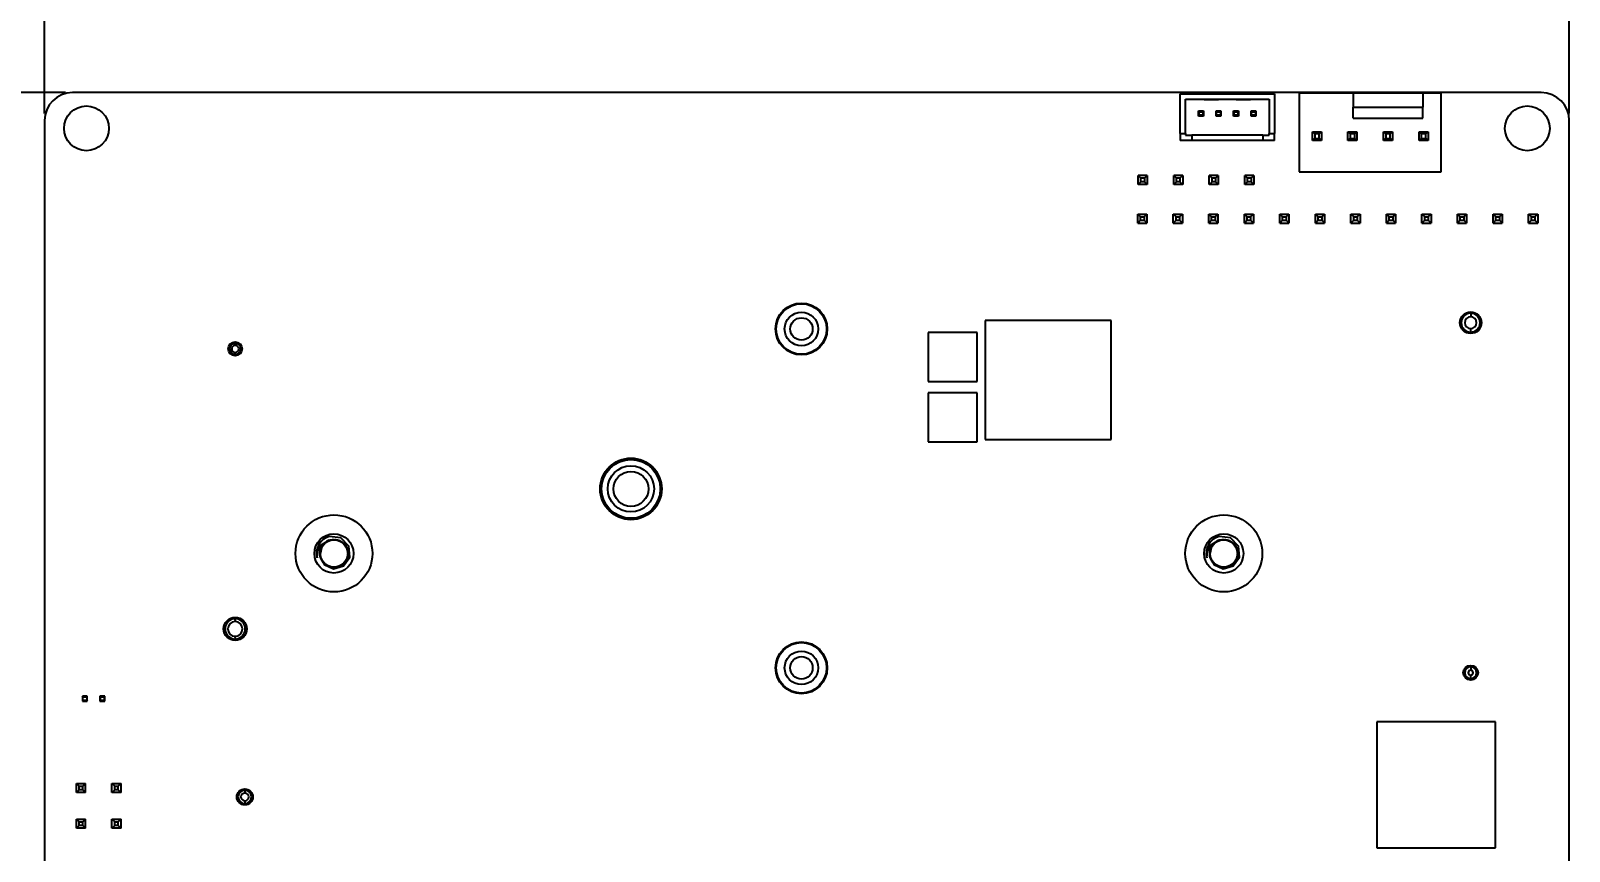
# Model space of a CAD drawing. Header units: millimetres. Extents: x 239 to 841, y 198 to 536.
# Drawn here: x 325.9 to 435.9, y 403.5 to 462.1 of the extents above; entities that cross this region are included whole.
import ezdxf

# ---------------------------------------------------------------- set-up
doc = ezdxf.new("R2010")
doc.units = ezdxf.units.MM
doc.styles.get("Standard").update_dxf_attribs({"font": 'arial.ttf'})
doc.dimstyles.get("Standard").update_dxf_attribs({"dimtxt": 3, "dimasz": 2, "dimexe": 0.5, "dimexo": 0.5, "dimgap": 0.5, "dimtad": 1, "dimdec": 1, "dimzin": 0, "dimdsep": 46, "dimtxsty": 'Standard', "dimcen": 0.09, "dimclrd": 253, "dimclre": 253, "dimclrt": 6, "dimadec": 0, "dimazin": 0, "dimtfac": 1, "dimtdec": 1, "dimtofl": 0, "dimtmove": 0, "dimatfit": 3, "dimfxl": 1, "dimtolj": 1, "dimtzin": 0, "dimarcsym": 0})

# ---------------------------------------------------------------- blocks, each defined once
blk = doc.blocks.new('*D1')
at = {"color": 253, "lineweight": -2}
for p, q in [((326.86, 456.21), (326.86, 476.16)), ((433.86, 475.66), (328.86, 475.66)), ((435.86, 456.21), (435.86, 476.16))]:
    blk.add_line(p, q, dxfattribs=at)
at = {"color": 253}
for points in [[(328.86, 475.99), (328.86, 475.32), (326.86, 475.66)], [(433.86, 475.99), (433.86, 475.32), (435.86, 475.66)]]:
    blk.add_solid(points, dxfattribs=at)
at = {"layer": 'Defpoints', "color": 0}
for p in [(326.86, 475.66), (326.86, 455.71), (435.86, 455.71)]:
    blk.add_point(p, dxfattribs=at)
at = {"color": 6, "insert": (381.36, 477.69), "char_height": 3, "attachment_point": 5}
blk.add_mtext('\\A1;109.0', dxfattribs=at)
blk = doc.blocks.new('*D2')
at = {"color": 253, "lineweight": -2}
for p, q in [((328.36, 457.71), (308.86, 457.71)), ((309.36, 455.71), (309.36, 350.01)), ((333.29, 348.01), (308.86, 348.01))]:
    blk.add_line(p, q, dxfattribs=at)
at = {"color": 253}
for points in [[(309.03, 455.71), (309.69, 455.71), (309.36, 457.71)], [(309.03, 350.01), (309.69, 350.01), (309.36, 348.01)]]:
    blk.add_solid(points, dxfattribs=at)
at = {"layer": 'Defpoints', "color": 0}
for p in [(328.86, 457.71), (309.36, 348.01), (333.79, 348.01)]:
    blk.add_point(p, dxfattribs=at)
at = {"color": 6, "insert": (307.33, 402.86), "char_height": 3, "attachment_point": 5, "rotation": 90}
blk.add_mtext('\\A1;109.7', dxfattribs=at)

msp = doc.modelspace()

# ---------------------------------------------------------------- linework, layer by layer
for p, q in [((433.86, 457.71), (328.86, 457.71)), ((408.04, 454.8), (408.04, 457.62)), ((408.04, 457.62), (414.78, 457.62)), ((414.78, 457.62), (414.78, 454.8)), ((420.4, 457.66), (416.55, 457.66)), ((416.55, 457.66), (416.55, 452.06)), ((425.4, 457.66), (420.4, 457.66)), ((420.4, 457.66), (420.4, 456.66)), ((426.71, 457.66), (425.4, 457.66)), ((425.4, 457.66), (425.4, 456.66)), ((426.71, 452.06), (426.71, 457.66)), ((408.42, 457.24), (414.4, 457.24)), ((408.42, 454.8), (408.42, 457.24)), ((409.76, 457.24), (409.76, 457.19)), ((410.78, 457.19), (409.76, 457.19)), ((410.78, 457.19), (410.78, 457.24)), ((412.04, 457.24), (412.04, 457.19)), ((413.06, 457.19), (412.04, 457.19)), ((413.06, 457.19), (413.06, 457.24)), ((414.4, 457.24), (414.4, 454.8)), ((420.4, 455.88), (420.4, 456.66)), ((420.4, 456.66), (425.4, 456.66)), ((425.4, 455.88), (425.4, 456.66)), ((326.86, 455.71), (326.86, 352.41)), ((409.36, 456.04), (409.36, 456.4)), ((409.36, 456.4), (409.71, 456.4)), ((409.4, 456.35), (409.36, 456.4)), ((409.4, 456.09), (409.36, 456.04)), ((409.71, 456.04), (409.36, 456.04)), ((409.4, 456.09), (409.4, 456.35)), ((409.4, 456.35), (409.67, 456.35)), ((409.67, 456.09), (409.4, 456.09)), ((409.67, 456.35), (409.71, 456.4)), ((409.67, 456.35), (409.67, 456.09)), ((409.67, 456.09), (409.71, 456.04)), ((409.71, 456.4), (409.71, 456.04)), ((410.61, 456.04), (410.61, 456.4)), ((410.61, 456.4), (410.96, 456.4)), ((410.65, 456.35), (410.61, 456.4)), ((410.65, 456.09), (410.61, 456.04)), ((410.96, 456.04), (410.61, 456.04)), ((410.65, 456.09), (410.65, 456.35)), ((410.65, 456.35), (410.92, 456.35)), ((410.92, 456.09), (410.65, 456.09)), ((410.92, 456.35), (410.96, 456.4)), ((410.92, 456.35), (410.92, 456.09)), ((410.92, 456.09), (410.96, 456.04)), ((410.96, 456.4), (410.96, 456.04)), ((411.86, 456.4), (412.21, 456.4)), ((411.86, 456.04), (411.86, 456.4)), ((411.9, 456.35), (411.86, 456.4)), ((411.9, 456.09), (411.86, 456.04)), ((412.21, 456.04), (411.86, 456.04)), ((411.9, 456.35), (412.17, 456.35)), ((411.9, 456.09), (411.9, 456.35)), ((412.17, 456.09), (411.9, 456.09)), ((412.17, 456.35), (412.21, 456.4)), ((412.17, 456.35), (412.17, 456.09)), ((412.17, 456.09), (412.21, 456.04)), ((412.21, 456.4), (412.21, 456.04)), ((413.11, 456.4), (413.46, 456.4)), ((413.11, 456.04), (413.11, 456.4)), ((413.15, 456.35), (413.11, 456.4)), ((413.15, 456.09), (413.11, 456.04)), ((413.46, 456.04), (413.11, 456.04)), ((413.15, 456.35), (413.42, 456.35)), ((413.15, 456.09), (413.15, 456.35)), ((413.42, 456.09), (413.15, 456.09)), ((413.42, 456.35), (413.46, 456.4)), ((413.42, 456.35), (413.42, 456.09)), ((413.42, 456.09), (413.46, 456.04)), ((413.46, 456.4), (413.46, 456.04)), ((420.4, 455.88), (425.4, 455.88)), ((435.86, 352.41), (435.86, 455.71)), ((408.04, 454.8), (408.04, 454.29)), ((408.04, 454.8), (408.42, 454.8)), ((408.88, 454.29), (408.04, 454.29)), ((408.42, 454.8), (408.42, 454.67)), ((408.42, 454.67), (408.88, 454.67)), ((413.95, 454.67), (408.88, 454.67)), ((408.88, 454.67), (408.88, 454.29)), ((413.95, 454.29), (408.88, 454.29)), ((413.95, 454.67), (413.95, 454.29)), ((413.95, 454.67), (414.4, 454.67)), ((414.78, 454.29), (413.95, 454.29)), ((414.4, 454.67), (414.4, 454.8)), ((414.4, 454.8), (414.78, 454.8)), ((414.78, 454.29), (414.78, 454.8)), ((417.5, 454.28), (417.5, 454.92)), ((417.5, 454.92), (417.66, 454.76)), ((417.5, 454.92), (418.14, 454.92)), ((417.5, 454.28), (417.66, 454.44)), ((418.14, 454.28), (417.5, 454.28)), ((417.98, 454.76), (417.66, 454.76)), ((417.66, 454.76), (417.66, 454.44)), ((417.66, 454.44), (417.98, 454.44)), ((417.98, 454.76), (418.14, 454.92)), ((417.98, 454.44), (417.98, 454.76)), ((417.98, 454.44), (418.14, 454.28)), ((418.14, 454.92), (418.14, 454.28)), ((420.04, 454.28), (420.04, 454.92)), ((420.04, 454.92), (420.2, 454.76)), ((420.04, 454.92), (420.68, 454.92)), ((420.04, 454.28), (420.2, 454.44)), ((420.68, 454.28), (420.04, 454.28)), ((420.52, 454.76), (420.2, 454.76)), ((420.2, 454.76), (420.2, 454.44)), ((420.2, 454.44), (420.52, 454.44)), ((420.52, 454.76), (420.68, 454.92)), ((420.52, 454.44), (420.52, 454.76)), ((420.52, 454.44), (420.68, 454.28)), ((420.68, 454.92), (420.68, 454.28)), ((422.58, 454.28), (422.58, 454.92)), ((422.58, 454.92), (422.74, 454.76)), ((422.58, 454.92), (423.22, 454.92)), ((422.58, 454.28), (422.74, 454.44)), ((423.22, 454.28), (422.58, 454.28)), ((422.74, 454.76), (422.74, 454.44)), ((423.06, 454.76), (422.74, 454.76)), ((422.74, 454.44), (423.06, 454.44)), ((423.06, 454.76), (423.22, 454.92)), ((423.06, 454.44), (423.06, 454.76)), ((423.06, 454.44), (423.22, 454.28)), ((423.22, 454.92), (423.22, 454.28)), ((425.12, 454.92), (425.76, 454.92)), ((425.12, 454.92), (425.28, 454.76)), ((425.12, 454.28), (425.12, 454.92)), ((425.12, 454.28), (425.28, 454.44)), ((425.76, 454.28), (425.12, 454.28)), ((425.6, 454.76), (425.28, 454.76)), ((425.28, 454.76), (425.28, 454.44)), ((425.28, 454.44), (425.6, 454.44)), ((425.6, 454.76), (425.76, 454.92)), ((425.6, 454.44), (425.6, 454.76)), ((425.6, 454.44), (425.76, 454.28)), ((425.76, 454.92), (425.76, 454.28)), ((416.55, 452.06), (426.71, 452.06)), ((405.04, 451.14), (405.04, 451.79)), ((405.69, 451.79), (405.04, 451.79)), ((405.24, 451.59), (405.04, 451.79)), ((405.24, 451.34), (405.04, 451.14)), ((405.69, 451.14), (405.04, 451.14)), ((405.49, 451.59), (405.24, 451.59)), ((405.24, 451.34), (405.24, 451.59)), ((405.49, 451.34), (405.24, 451.34)), ((405.49, 451.59), (405.69, 451.79)), ((405.49, 451.59), (405.49, 451.34)), ((405.69, 451.14), (405.49, 451.34)), ((405.69, 451.79), (405.69, 451.14)), ((407.58, 451.14), (407.58, 451.79)), ((408.23, 451.79), (407.58, 451.79)), ((407.78, 451.59), (407.58, 451.79)), ((407.78, 451.34), (407.58, 451.14)), ((408.23, 451.14), (407.58, 451.14)), ((408.03, 451.59), (407.78, 451.59)), ((407.78, 451.34), (407.78, 451.59)), ((408.03, 451.34), (407.78, 451.34)), ((408.03, 451.59), (408.23, 451.79)), ((408.03, 451.59), (408.03, 451.34)), ((408.23, 451.14), (408.03, 451.34)), ((408.23, 451.79), (408.23, 451.14)), ((410.77, 451.79), (410.12, 451.79)), ((410.12, 451.14), (410.12, 451.79)), ((410.32, 451.59), (410.12, 451.79)), ((410.32, 451.34), (410.12, 451.14)), ((410.77, 451.14), (410.12, 451.14)), ((410.57, 451.59), (410.32, 451.59)), ((410.32, 451.34), (410.32, 451.59)), ((410.57, 451.34), (410.32, 451.34)), ((410.57, 451.59), (410.77, 451.79)), ((410.57, 451.59), (410.57, 451.34)), ((410.77, 451.14), (410.57, 451.34)), ((410.77, 451.79), (410.77, 451.14)), ((412.66, 451.14), (412.66, 451.79)), ((413.31, 451.79), (412.66, 451.79)), ((412.86, 451.59), (412.66, 451.79)), ((412.86, 451.34), (412.66, 451.14)), ((413.31, 451.14), (412.66, 451.14)), ((412.86, 451.34), (412.86, 451.59)), ((413.11, 451.59), (412.86, 451.59)), ((413.11, 451.34), (412.86, 451.34)), ((413.11, 451.59), (413.31, 451.79)), ((413.11, 451.59), (413.11, 451.34)), ((413.31, 451.14), (413.11, 451.34)), ((413.31, 451.79), (413.31, 451.14)), ((405.01, 449.04), (405.66, 449.04)), ((405.01, 449.04), (405.21, 448.84)), ((405.01, 448.39), (405.01, 449.04)), ((405.21, 448.84), (405.46, 448.84)), ((405.21, 448.59), (405.21, 448.84)), ((405.46, 448.84), (405.66, 449.04)), ((405.46, 448.84), (405.46, 448.59)), ((405.66, 449.04), (405.66, 448.39)), ((407.55, 449.04), (408.2, 449.04)), ((407.55, 449.04), (407.75, 448.84)), ((407.55, 448.39), (407.55, 449.04)), ((407.75, 448.84), (408, 448.84)), ((407.75, 448.59), (407.75, 448.84)), ((408, 448.84), (408.2, 449.04)), ((408, 448.84), (408, 448.59)), ((408.2, 449.04), (408.2, 448.39)), ((410.09, 448.39), (410.09, 449.04)), ((410.09, 449.04), (410.74, 449.04)), ((410.09, 449.04), (410.29, 448.84)), ((410.29, 448.59), (410.29, 448.84)), ((410.29, 448.84), (410.54, 448.84)), ((410.54, 448.84), (410.74, 449.04)), ((410.54, 448.84), (410.54, 448.59)), ((410.74, 449.04), (410.74, 448.39)), ((412.63, 448.39), (412.63, 449.04)), ((412.63, 449.04), (413.28, 449.04)), ((412.63, 449.04), (412.83, 448.84)), ((412.83, 448.84), (413.08, 448.84)), ((412.83, 448.59), (412.83, 448.84)), ((413.08, 448.84), (413.28, 449.04)), ((413.08, 448.84), (413.08, 448.59)), ((413.28, 449.04), (413.28, 448.39)), ((415.17, 449.04), (415.82, 449.04)), ((415.17, 449.04), (415.37, 448.84)), ((415.17, 448.39), (415.17, 449.04)), ((415.37, 448.84), (415.62, 448.84)), ((415.37, 448.59), (415.37, 448.84)), ((415.62, 448.84), (415.82, 449.04)), ((415.62, 448.84), (415.62, 448.59)), ((415.82, 449.04), (415.82, 448.39)), ((417.71, 448.39), (417.71, 449.04)), ((417.71, 449.04), (418.36, 449.04)), ((417.71, 449.04), (417.91, 448.84)), ((417.91, 448.59), (417.91, 448.84)), ((417.91, 448.84), (418.16, 448.84)), ((418.16, 448.84), (418.36, 449.04)), ((418.16, 448.84), (418.16, 448.59)), ((418.36, 449.04), (418.36, 448.39)), ((420.25, 449.04), (420.9, 449.04)), ((420.25, 449.04), (420.45, 448.84)), ((420.25, 448.39), (420.25, 449.04)), ((420.45, 448.84), (420.7, 448.84)), ((420.45, 448.59), (420.45, 448.84)), ((420.7, 448.84), (420.9, 449.04)), ((420.7, 448.84), (420.7, 448.59)), ((420.9, 449.04), (420.9, 448.39)), ((422.79, 449.04), (423.44, 449.04)), ((422.79, 449.04), (422.99, 448.84)), ((422.79, 448.39), (422.79, 449.04)), ((422.99, 448.84), (423.24, 448.84)), ((422.99, 448.59), (422.99, 448.84)), ((423.24, 448.84), (423.44, 449.04)), ((423.24, 448.84), (423.24, 448.59)), ((423.44, 449.04), (423.44, 448.39)), ((425.33, 448.39), (425.33, 449.04)), ((425.33, 449.04), (425.98, 449.04)), ((425.33, 449.04), (425.53, 448.84)), ((425.53, 448.84), (425.78, 448.84)), ((425.53, 448.59), (425.53, 448.84)), ((425.78, 448.84), (425.98, 449.04)), ((425.78, 448.84), (425.78, 448.59)), ((425.98, 449.04), (425.98, 448.39)), ((427.87, 448.39), (427.87, 449.04)), ((427.87, 449.04), (428.52, 449.04)), ((427.87, 449.04), (428.07, 448.84)), ((428.07, 448.59), (428.07, 448.84)), ((428.07, 448.84), (428.32, 448.84)), ((428.32, 448.84), (428.52, 449.04)), ((428.32, 448.84), (428.32, 448.59)), ((428.52, 449.04), (428.52, 448.39)), ((430.41, 449.04), (431.06, 449.04)), ((430.41, 449.04), (430.61, 448.84)), ((430.41, 448.39), (430.41, 449.04)), ((430.61, 448.84), (430.86, 448.84)), ((430.61, 448.59), (430.61, 448.84)), ((430.86, 448.84), (431.06, 449.04)), ((430.86, 448.84), (430.86, 448.59)), ((431.06, 449.04), (431.06, 448.39)), ((432.95, 449.04), (433.6, 449.04)), ((432.95, 449.04), (433.15, 448.84)), ((432.95, 448.39), (432.95, 449.04)), ((433.15, 448.84), (433.4, 448.84)), ((433.15, 448.59), (433.15, 448.84)), ((433.4, 448.84), (433.6, 449.04)), ((433.4, 448.84), (433.4, 448.59)), ((433.6, 449.04), (433.6, 448.39)), ((405.21, 448.59), (405.01, 448.39)), ((405.01, 448.39), (405.66, 448.39)), ((405.21, 448.59), (405.46, 448.59)), ((405.46, 448.59), (405.66, 448.39)), ((407.75, 448.59), (407.55, 448.39)), ((407.55, 448.39), (408.2, 448.39)), ((407.75, 448.59), (408, 448.59)), ((408, 448.59), (408.2, 448.39)), ((410.29, 448.59), (410.09, 448.39)), ((410.09, 448.39), (410.74, 448.39)), ((410.29, 448.59), (410.54, 448.59)), ((410.54, 448.59), (410.74, 448.39)), ((412.83, 448.59), (412.63, 448.39)), ((412.63, 448.39), (413.28, 448.39)), ((412.83, 448.59), (413.08, 448.59)), ((413.08, 448.59), (413.28, 448.39)), ((415.37, 448.59), (415.17, 448.39)), ((415.17, 448.39), (415.82, 448.39)), ((415.37, 448.59), (415.62, 448.59)), ((415.62, 448.59), (415.82, 448.39)), ((417.91, 448.59), (417.71, 448.39)), ((417.71, 448.39), (418.36, 448.39)), ((417.91, 448.59), (418.16, 448.59)), ((418.16, 448.59), (418.36, 448.39)), ((420.45, 448.59), (420.25, 448.39)), ((420.25, 448.39), (420.9, 448.39)), ((420.45, 448.59), (420.7, 448.59)), ((420.7, 448.59), (420.9, 448.39)), ((422.99, 448.59), (422.79, 448.39)), ((422.79, 448.39), (423.44, 448.39)), ((422.99, 448.59), (423.24, 448.59)), ((423.24, 448.59), (423.44, 448.39)), ((425.53, 448.59), (425.33, 448.39)), ((425.33, 448.39), (425.98, 448.39)), ((425.53, 448.59), (425.78, 448.59)), ((425.78, 448.59), (425.98, 448.39)), ((428.07, 448.59), (427.87, 448.39)), ((427.87, 448.39), (428.52, 448.39)), ((428.07, 448.59), (428.32, 448.59)), ((428.32, 448.59), (428.52, 448.39)), ((430.61, 448.59), (430.41, 448.39)), ((430.41, 448.39), (431.06, 448.39)), ((430.61, 448.59), (430.86, 448.59)), ((430.86, 448.59), (431.06, 448.39)), ((433.15, 448.59), (432.95, 448.39)), ((432.95, 448.39), (433.6, 448.39)), ((433.15, 448.59), (433.4, 448.59)), ((433.4, 448.59), (433.6, 448.39)), ((394.11, 441.44), (394.11, 432.94)), ((403.11, 441.44), (394.11, 441.44)), ((403.11, 432.94), (403.11, 441.44)), ((428.04, 441.33), (428.14, 441.33)), ((428.81, 441.96), (428.81, 441.71)), ((429.58, 441.33), (429.48, 441.33)), ((393.53, 440.58), (390.03, 440.58)), ((390.03, 440.58), (390.03, 437.08)), ((393.53, 437.08), (393.53, 440.58)), ((428.81, 440.61), (428.81, 440.86)), ((340.49, 439.73), (340.49, 439.81)), ((340.49, 439.73), (340.49, 439.66)), ((340.49, 439.73), (340.49, 439.73)), ((340.49, 439.16), (340.49, 439.09)), ((340.49, 439.01), (340.49, 439.09)), ((340.49, 439.09), (340.49, 439.09)), ((390.03, 437.08), (393.53, 437.08)), ((393.53, 436.27), (390.03, 436.27)), ((390.03, 436.27), (390.03, 432.77)), ((393.53, 432.77), (393.53, 436.27)), ((390.03, 432.77), (393.53, 432.77)), ((394.11, 432.94), (403.11, 432.94)), ((340.49, 420.03), (340.49, 420.13)), ((340.49, 420.03), (340.49, 419.93)), ((340.49, 418.79), (340.49, 418.88)), ((340.49, 418.79), (340.49, 418.68)), ((428.39, 416.23), (428.29, 416.23)), ((428.81, 416.71), (428.81, 416.46)), ((428.81, 415.86), (428.81, 416.11)), ((429.33, 416.23), (429.23, 416.23)), ((329.57, 414.6), (329.57, 414.25)), ((329.92, 414.6), (329.57, 414.6)), ((329.61, 414.56), (329.57, 414.6)), ((329.61, 414.29), (329.57, 414.25)), ((329.57, 414.25), (329.92, 414.25)), ((329.61, 414.29), (329.61, 414.56)), ((329.61, 414.56), (329.88, 414.56)), ((329.88, 414.29), (329.61, 414.29)), ((329.88, 414.56), (329.92, 414.6)), ((329.88, 414.56), (329.88, 414.29)), ((329.88, 414.29), (329.92, 414.25)), ((329.92, 414.25), (329.92, 414.6)), ((330.82, 414.6), (330.82, 414.25)), ((331.17, 414.6), (330.82, 414.6)), ((330.86, 414.56), (330.82, 414.6)), ((330.86, 414.29), (330.82, 414.25)), ((330.82, 414.25), (331.17, 414.25)), ((330.86, 414.56), (331.13, 414.56)), ((330.86, 414.29), (330.86, 414.56)), ((331.13, 414.29), (330.86, 414.29)), ((331.13, 414.56), (331.17, 414.6)), ((331.13, 414.56), (331.13, 414.29)), ((331.13, 414.29), (331.17, 414.25)), ((331.17, 414.25), (331.17, 414.6)), ((422.09, 412.78), (422.09, 403.78)), ((430.59, 412.78), (422.09, 412.78)), ((430.59, 403.78), (430.59, 412.78)), ((329.14, 407.72), (329.14, 408.37)), ((329.14, 408.37), (329.79, 408.37)), ((329.34, 408.17), (329.14, 408.37)), ((329.34, 407.92), (329.34, 408.17)), ((329.34, 408.17), (329.59, 408.17)), ((329.59, 408.17), (329.79, 408.37)), ((329.59, 407.92), (329.59, 408.17)), ((329.79, 407.72), (329.79, 408.37)), ((331.68, 407.72), (331.68, 408.37)), ((331.68, 408.37), (332.33, 408.37)), ((331.88, 408.17), (331.68, 408.37)), ((331.88, 407.92), (331.88, 408.17)), ((331.88, 408.17), (332.13, 408.17)), ((332.13, 408.17), (332.33, 408.37)), ((332.13, 407.92), (332.13, 408.17)), ((332.33, 407.72), (332.33, 408.37)), ((329.14, 407.72), (329.34, 407.92)), ((329.79, 407.72), (329.14, 407.72)), ((329.59, 407.92), (329.34, 407.92)), ((329.59, 407.92), (329.79, 407.72)), ((331.68, 407.72), (331.88, 407.92)), ((332.33, 407.72), (331.68, 407.72)), ((332.13, 407.92), (331.88, 407.92)), ((332.13, 407.92), (332.33, 407.72)), ((341.18, 407.88), (341.18, 407.68)), ((341.18, 407.13), (341.18, 406.93)), ((329.14, 405.18), (329.14, 405.83)), ((329.14, 405.83), (329.79, 405.83)), ((329.34, 405.63), (329.14, 405.83)), ((329.59, 405.63), (329.79, 405.83)), ((329.79, 405.18), (329.79, 405.83)), ((331.68, 405.18), (331.68, 405.83)), ((331.68, 405.83), (332.33, 405.83)), ((331.88, 405.63), (331.68, 405.83)), ((332.13, 405.63), (332.33, 405.83)), ((332.33, 405.18), (332.33, 405.83)), ((329.14, 405.18), (329.34, 405.38)), ((329.79, 405.18), (329.14, 405.18)), ((329.34, 405.38), (329.34, 405.63)), ((329.34, 405.63), (329.59, 405.63)), ((329.59, 405.38), (329.34, 405.38)), ((329.59, 405.38), (329.59, 405.63)), ((329.59, 405.38), (329.79, 405.18)), ((331.68, 405.18), (331.88, 405.38)), ((332.33, 405.18), (331.68, 405.18)), ((331.88, 405.38), (331.88, 405.63)), ((331.88, 405.63), (332.13, 405.63)), ((332.13, 405.38), (331.88, 405.38)), ((332.13, 405.38), (332.13, 405.63)), ((332.13, 405.38), (332.33, 405.18)), ((422.09, 403.78), (430.59, 403.78))]:
    msp.add_line(p, q)
for points in [[(346.34, 424.48), (346.39, 424.98), (346.62, 425.4), (347.21, 425.74)], [(346.69, 425.3), (346.54, 424.63), (346.86, 424), (347.52, 423.7), (348.24, 423.91), (348.68, 424.54), (348.62, 425.33), (348.05, 425.91), (347.22, 426)], [(347.21, 425.74), (347.64, 425.79), (348.05, 425.66), (348.37, 425.37), (348.54, 424.98), (348.52, 424.55), (348.33, 424.16), (347.99, 423.9), (347.57, 423.8), (347.15, 423.88), (346.8, 424.14), (346.59, 424.52), (346.57, 424.95), (346.72, 425.35), (347.04, 425.65), (347.44, 425.79), (347.87, 425.75), (348.24, 425.52), (348.48, 425.17), (348.55, 424.74), (348.44, 424.33), (348.16, 424), (347.76, 423.82), (347.33, 423.82), (346.94, 424.01), (346.67, 424.34), (346.56, 424.75), (346.63, 425.18), (346.88, 425.53), (347.25, 425.75), (347.68, 425.79), (348.09, 425.64), (348.39, 425.34), (348.54, 424.94), (348.51, 424.51), (348.3, 424.13), (347.95, 423.88), (347.53, 423.8), (347.11, 423.9), (346.77, 424.17), (346.58, 424.56), (346.57, 424.99), (346.75, 425.39), (347.07, 425.67), (347.48, 425.79), (347.91, 425.73), (348.27, 425.5), (348.5, 425.13), (348.55, 424.7), (348.42, 424.29), (348.12, 423.97), (347.72, 423.81), (347.29, 423.83), (346.91, 424.03), (346.65, 424.37), (346.55, 424.79), (346.65, 425.22), (346.91, 425.56), (347.29, 425.76), (347.72, 425.78), (348.12, 425.62), (348.41, 425.31), (348.55, 424.9), (348.5, 424.47), (348.27, 424.1), (347.91, 423.86), (347.49, 423.8), (347.07, 423.92), (346.75, 424.2), (346.57, 424.6), (346.58, 425.03), (346.77, 425.42), (347.11, 425.69), (347.52, 425.8), (347.95, 425.72), (348.3, 425.47), (348.51, 425.09), (348.55, 424.66), (348.4, 424.26), (348.09, 423.95), (347.69, 423.81), (347.26, 423.84), (346.88, 424.06), (346.63, 424.41), (346.56, 424.83), (346.66, 425.25), (346.94, 425.58), (347.33, 425.77), (347.76, 425.78), (348.15, 425.6), (348.43, 425.27), (348.55, 424.86), (348.49, 424.43), (348.25, 424.07), (347.88, 423.85), (347.45, 423.8), (347.04, 423.94), (346.73, 424.24), (346.57, 424.64), (346.59, 425.07), (346.8, 425.45), (347.14, 425.71), (347.56, 425.8), (347.98, 425.7), (348.32, 425.44), (348.52, 425.05), (348.54, 424.62), (348.37, 424.22), (348.06, 423.93), (347.65, 423.8), (347.22, 423.86), (346.85, 424.09), (346.62, 424.45), (346.56, 424.87), (346.68, 425.29), (346.97, 425.61), (347.37, 425.78), (347.8, 425.77), (348.18, 425.57), (348.45, 425.24), (348.55, 424.82), (348.47, 424.4), (348.22, 424.05), (347.84, 423.84), (347.41, 423.81), (347.01, 423.96), (346.7, 424.27), (346.56, 424.68), (346.6, 425.11)], [(409.94, 424.48), (409.99, 424.98), (410.22, 425.4), (410.81, 425.74)], [(410.29, 425.3), (410.14, 424.63), (410.46, 424), (411.12, 423.7), (411.84, 423.91), (412.28, 424.54), (412.22, 425.33), (411.65, 425.91), (410.82, 426)], [(410.81, 425.74), (411.24, 425.79), (411.65, 425.66), (411.97, 425.37), (412.14, 424.98), (412.12, 424.55), (411.93, 424.16), (411.59, 423.9), (411.17, 423.8), (410.75, 423.88), (410.4, 424.14), (410.19, 424.52), (410.17, 424.95), (410.32, 425.35), (410.64, 425.65), (411.04, 425.79), (411.47, 425.75), (411.84, 425.52), (412.08, 425.17), (412.15, 424.74), (412.04, 424.33), (411.76, 424), (411.36, 423.82), (410.93, 423.82), (410.54, 424.01), (410.27, 424.34), (410.16, 424.75), (410.23, 425.18), (410.48, 425.53), (410.85, 425.75), (411.28, 425.79), (411.69, 425.64), (411.99, 425.34), (412.15, 424.94), (412.11, 424.51), (411.9, 424.13), (411.55, 423.88), (411.13, 423.8), (410.71, 423.9), (410.37, 424.17), (410.18, 424.56), (410.17, 424.99), (410.35, 425.39), (410.67, 425.67), (411.08, 425.79), (411.51, 425.73), (411.87, 425.5), (412.1, 425.13), (412.15, 424.7), (412.02, 424.29), (411.72, 423.97), (411.32, 423.81), (410.89, 423.83), (410.51, 424.03), (410.25, 424.37), (410.16, 424.79), (410.25, 425.22), (410.51, 425.56), (410.89, 425.76), (411.32, 425.78), (411.72, 425.62), (412.01, 425.31), (412.15, 424.9), (412.1, 424.47), (411.87, 424.1), (411.51, 423.86), (411.09, 423.8), (410.67, 423.92), (410.35, 424.2), (410.17, 424.6), (410.18, 425.03), (410.37, 425.42), (410.71, 425.69), (411.12, 425.8), (411.55, 425.72), (411.9, 425.47), (412.11, 425.09), (412.15, 424.66), (412, 424.26), (411.69, 423.95), (411.29, 423.81), (410.86, 423.84), (410.48, 424.06), (410.23, 424.41), (410.16, 424.83), (410.26, 425.25), (410.54, 425.58), (410.93, 425.77), (411.36, 425.78), (411.75, 425.6), (412.03, 425.27), (412.15, 424.86), (412.09, 424.43), (411.85, 424.07), (411.48, 423.85), (411.05, 423.8), (410.64, 423.94), (410.33, 424.24), (410.17, 424.64), (410.19, 425.07), (410.4, 425.45), (410.74, 425.71), (411.16, 425.8), (411.58, 425.7), (411.92, 425.44), (412.12, 425.05), (412.14, 424.62), (411.97, 424.22), (411.66, 423.93), (411.25, 423.8), (410.82, 423.86), (410.45, 424.09), (410.22, 424.45), (410.16, 424.87), (410.28, 425.29), (410.57, 425.61), (410.97, 425.78), (411.4, 425.77), (411.78, 425.57), (412.05, 425.24), (412.15, 424.82), (412.07, 424.4), (411.82, 424.05), (411.44, 423.84), (411.01, 423.81), (410.61, 423.96), (410.3, 424.27), (410.16, 424.68), (410.2, 425.11)]]:
    msp.add_lwpolyline(points)
for centre, radius in [((329.86, 455.16), 1.6), ((432.86, 455.16), 1.6), ((380.97, 440.83), 1.85), ((380.97, 440.83), 1.8), ((380.97, 440.83), 1.2), ((380.97, 440.83), 0.8), ((428.81, 441.28), 0.775), ((340.49, 439.41), 0.5), ((368.78, 429.41), 2.2), ((368.78, 429.41), 2.1), ((368.78, 429.41), 1.65), ((368.78, 429.41), 1.25), ((347.55, 424.8), 2.75), ((411.16, 424.8), 2.75), ((347.55, 424.8), 1.4), ((411.16, 424.8), 1.4), ((340.49, 419.41), 0.825), ((380.97, 416.63), 1.85), ((380.97, 416.63), 1.8), ((380.97, 416.63), 1.2), ((380.97, 416.63), 0.8), ((428.81, 416.28), 0.525), ((341.18, 407.41), 0.575)]:
    msp.add_circle(centre, radius)
for centre, radius, start, end in [((328.86, 455.71), 2, 90, 180), ((433.86, 455.71), 2, 0, 90), ((428.81, 441.28), 0.675, 90, 270), ((428.81, 441.28), 0.425, 90, 270), ((428.81, 441.28), 0.675, 270, 90), ((428.81, 441.28), 0.425, 270, 90), ((340.49, 439.41), 0.4, 90, 270), ((340.49, 439.41), 0.25, 90, 270), ((340.49, 439.41), 0.4, 270, 90), ((340.49, 439.41), 0.25, 270, 90), ((347.55, 424.8), 1.25, 105.477, 194.52), ((347.55, 424.8), 1, 110.0165, 150.0026), ((411.16, 424.8), 1.25, 105.477, 194.52), ((411.16, 424.8), 1, 110.0165, 150.0026), ((340.49, 419.41), 0.725, 90, 270), ((340.49, 419.41), 0.725, 270, 90), ((340.49, 419.41), 0.525, 90, 270), ((340.49, 419.41), 0.525, 270, 90), ((428.81, 416.28), 0.425, 90, 270), ((428.81, 416.28), 0.175, 90, 270), ((428.81, 416.28), 0.425, 270, 90), ((428.81, 416.28), 0.175, 270, 90), ((341.18, 407.41), 0.475, 90, 270), ((341.18, 407.41), 0.275, 90, 270), ((341.18, 407.41), 0.475, 270, 90), ((341.18, 407.41), 0.275, 270, 90)]:
    msp.add_arc(centre, radius, start, end)

# ---------------------------------------------------------------- dimensions: what is measured, and where the dimension line sits
dim = msp.add_linear_dim(base=(326.86, 475.66), p1=(435.86, 455.71), p2=(326.86, 455.71), dimstyle='Standard')
dim.commit()
dim.dimension.update_dxf_attribs({"geometry": '*D1', "text_midpoint": (381.36, 477.69)})
dim = msp.add_linear_dim(base=(309.36, 348.01), p1=(328.86, 457.71), p2=(333.79, 348.01), angle=90, dimstyle='Standard')
dim.commit()
dim.dimension.update_dxf_attribs({"geometry": '*D2', "text_midpoint": (307.33, 402.86)})

doc.saveas('drawing.dxf')
